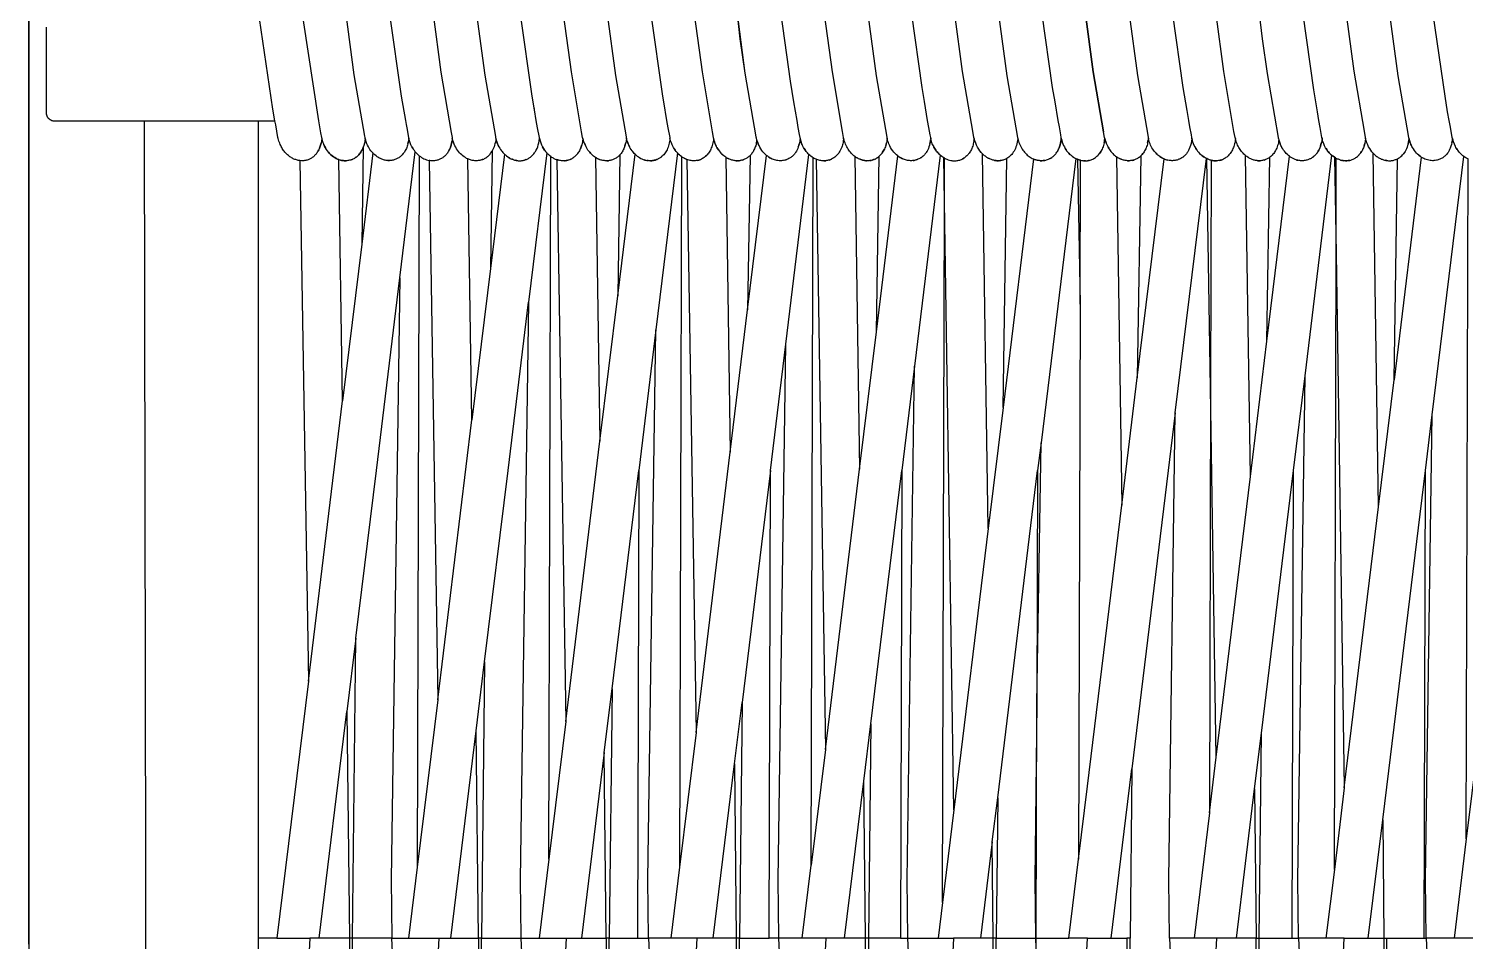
# Model space of a CAD drawing. Header units: millimetres. Extents: x 0 to 1881, y -1115 to 723.
# Drawn here: x 114.6 to 320.3, y 241.4 to 372 of the extents above; entities that cross this region are included whole.
import ezdxf

# ---------------------------------------------------------------- set-up
doc = ezdxf.new("R2010")
doc.units = ezdxf.units.MM
doc.layers.add('Blocks', color=7, linetype='Continuous')
doc.layers.add('Blocks$Inner', color=7, linetype='Continuous', lineweight=25, true_color=0x007f00)
doc.layers.add('Blocks$Outline', color=7, linetype='Continuous', lineweight=35, true_color=0xff3f3f)

# ---------------------------------------------------------------- blocks, each defined once
blk = doc.blocks.new('PK4 Lounge Chair Front')
at = {"layer": 'Blocks$Inner'}
for p, q in [((312.18, 356.05), (312.21, 356.33)), ((182.69, 354.11), (180.69, 337.72)), ((232.86, 353.77), (233.55, 309)), ((293.87, 355.31), (294, 355.06)), ((312.55, 355.34), (312.42, 355.65)), ((222.67, 353.18), (222.51, 353.16)), ((246.95, 353.14), (247.13, 353.14)), ((278.75, 317.07), (283.2, 353.47)), ((265.11, 332.62), (264.89, 253.15)), ((220.77, 308.8), (222.98, 326.9)), ((307.85, 303.6), (310.07, 321.76)), ((235.15, 272.52), (239.58, 308.8)), ((253.32, 261.95), (259.04, 308.8)), ((156.19, 241.83), (160.15, 274.27)), ((215.65, 266.81), (216.72, 275.57)), ((175.04, 241.83), (178.66, 271.52)), ((210.14, 271.3), (207.78, 251.99)), ((290.1, 263.24), (291.07, 271.19)), ((231.41, 241.83), (234.15, 264.32)), ((283.62, 259.78), (281.43, 241.83)), ((189.07, 253.15), (187.69, 241.83)), ((150.14, 241.83), (154.84, 241.83)), ((269.57, 241.83), (271.83, 241.83))]:
    blk.add_line(p, q, dxfattribs=at)
for points in [[(114.6, 426.79), (114.6, 11.11)], [(131.8, 10.51), (131.15, 358.86)], [(162.78, 356.33), (162.74, 356.48), (162.7, 356.67), (161.2, 365.44), (160.02, 374.14)], [(172.48, 374.14), (173.61, 365.82), (175.07, 357.2), (175.2, 356.48), (175.24, 356.33)], [(178.71, 374.14), (179.9, 365.41), (181.41, 356.63), (181.43, 356.48), (181.48, 356.33), (181.54, 356.07), (181.62, 355.83), (181.71, 355.59), (181.81, 355.37), (181.91, 355.16), (181.81, 355.37), (181.71, 355.59), (181.62, 355.83)], [(194.08, 355.86), (194, 356.09), (193.94, 356.33), (193.9, 356.48), (193.75, 357.28), (192.29, 365.87), (191.18, 374.14)], [(184.95, 374.14), (186.62, 362.4), (186.96, 360.45)], [(197.41, 374.14), (198.61, 365.35), (200.12, 356.55), (200.13, 356.48), (200.17, 356.33), (200.12, 355.95), (200.09, 355.77), (200.05, 355.6), (200.01, 355.43), (199.96, 355.27), (200.01, 355.43), (200.05, 355.6)], [(203.64, 374.14), (205.32, 362.4), (205.46, 361.58), (205.92, 358.91), (206.11, 357.87), (206.36, 356.48), (206.4, 356.33), (206.38, 356.1), (206.34, 355.88), (206.3, 355.66), (206.25, 355.46), (206.19, 355.26), (206.13, 355.08), (206.06, 354.9), (205.98, 354.73), (205.9, 354.57), (205.81, 354.42), (205.71, 354.27), (205.61, 354.14), (205.51, 354.01), (205.4, 353.89), (205.28, 353.79), (205.16, 353.69), (205.12, 353.65), (205.07, 353.62), (204.98, 353.56), (204.8, 353.46), (204.72, 353.42), (204.64, 353.38), (204.56, 353.34)], [(218.94, 355.85), (218.86, 356.14), (218.8, 356.31), (218.78, 356.39), (218.77, 356.44), (218.76, 356.48), (218.74, 356.55), (217.18, 365.69), (216, 374.58)], [(209.87, 374.14), (210.99, 365.87), (212.44, 357.29), (212.59, 356.48), (212.64, 356.33), (212.7, 356.1), (212.77, 355.87), (212.84, 355.66), (212.93, 355.45), (213.02, 355.25), (212.93, 355.45), (212.84, 355.66), (212.77, 355.87)], [(217.18, 365.69), (216.46, 370.61), (216, 374.58)], [(222.27, 374.14), (223.6, 364.55), (224.09, 361.57), (224.55, 358.91), (224.73, 357.89), (224.92, 356.88), (224.99, 356.48), (225.03, 356.33), (225.13, 355.97), (225.19, 355.8), (225.25, 355.63), (225.13, 355.97)], [(228.5, 374.14), (229.61, 365.89), (231.07, 357.31), (231.22, 356.48), (231.26, 356.33), (231.21, 355.94)], [(234.73, 374.14), (235.94, 365.32), (237.45, 356.51), (237.45, 356.48), (237.5, 356.33), (237.47, 356.11), (237.44, 355.9)], [(249.91, 355.94), (249.94, 356.13), (249.96, 356.33), (249.92, 356.48), (249.75, 357.39), (248.3, 365.94), (247.2, 374.14)], [(253.43, 374.14), (254.63, 365.31), (256.15, 356.48), (256.15, 356.47), (256.15, 356.47), (256.15, 356.47), (256.15, 356.47), (256.15, 356.46), (256.15, 356.46), (256.15, 356.46), (256.15, 356.46), (256.15, 356.45), (256.16, 356.43), (256.18, 356.38), (256.19, 356.33), (256.3, 355.94), (256.36, 355.75), (256.43, 355.57), (256.52, 355.37), (256.61, 355.18), (256.71, 354.99), (256.81, 354.82), (256.93, 354.66), (257.04, 354.5), (257.16, 354.35), (257.29, 354.21), (257.42, 354.08), (257.55, 353.96), (257.69, 353.84), (257.83, 353.74), (257.98, 353.64), (258.12, 353.55), (258.27, 353.47), (258.43, 353.4), (258.61, 353.33)], [(265.89, 374.14), (267.01, 365.88), (268.46, 357.3), (267.01, 365.88), (265.89, 374.14)], [(259.66, 374.14), (261.14, 363.63), (261.48, 361.58), (261.94, 358.91), (262.1, 358), (262.31, 356.84), (262.38, 356.48), (262.42, 356.33), (262.49, 356.07), (262.57, 355.82), (262.66, 355.58), (262.76, 355.35), (262.87, 355.13), (262.99, 354.92), (263.11, 354.73), (263.24, 354.54), (263.38, 354.37), (263.52, 354.21), (263.67, 354.05), (263.83, 353.92), (263.99, 353.79), (264.15, 353.67), (264.32, 353.56), (264.49, 353.47), (259.52, 312.76)], [(272.12, 374.14), (273.33, 365.33), (274.84, 356.52), (274.84, 356.48), (274.89, 356.33), (274.86, 356.12), (274.83, 355.91), (274.79, 355.72), (274.75, 355.53), (274.7, 355.35), (274.64, 355.17), (274.58, 355.01), (274.51, 354.85), (274.44, 354.7), (274.36, 354.55), (274.28, 354.41), (274.19, 354.28)], [(278.36, 374.14), (279.83, 363.63), (280.39, 360.34), (280.64, 358.91), (280.8, 358), (281.01, 356.84), (281.08, 356.48), (281.12, 356.33), (281.07, 355.96), (281, 355.61)], [(287.35, 356.33), (287.31, 356.48), (287.15, 357.34), (285.7, 365.91), (284.59, 374.14)], [(290.72, 374.58), (291.17, 370.59), (291.9, 365.65), (293.47, 356.49), (293.47, 356.49), (293.47, 356.49), (293.47, 356.49), (293.47, 356.48)], [(303.22, 374.14), (304.32, 365.95), (305.77, 357.4), (305.94, 356.48), (305.98, 356.33)], [(312.18, 356.45), (312.17, 356.46), (312.17, 356.48), (310.65, 365.3), (309.45, 374.14)], [(319.02, 354.91), (318.93, 355.06), (318.86, 355.21), (318.78, 355.36), (318.71, 355.53), (318.58, 355.87), (318.51, 356.09), (318.44, 356.33), (318.4, 356.48), (318.13, 357.94), (317.96, 358.91), (317.74, 360.17), (317.37, 362.37), (315.68, 374.14)], [(153.43, 353.17), (153.31, 353.18), (153.18, 353.2), (153.06, 353.23), (152.94, 353.26), (152.82, 353.3), (152.7, 353.34), (152.57, 353.39), (152.46, 353.44), (152.34, 353.5), (152.22, 353.57), (152.11, 353.64), (151.99, 353.71), (151.88, 353.79), (151.77, 353.88), (151.66, 353.97), (151.56, 354.07), (151.45, 354.17), (151.35, 354.28), (151.26, 354.39), (151.16, 354.51), (151.07, 354.63), (150.98, 354.76), (150.9, 354.89), (150.82, 355.03), (150.74, 355.18), (150.67, 355.32), (150.6, 355.48), (150.53, 355.64), (150.42, 355.97), (150.32, 356.33), (150.27, 356.48), (149.95, 358.27), (149.84, 358.86), (149.55, 360.54), (147.62, 373.5)], [(117.08, 372.29), (117.08, 360.06), (117.08, 360), (117.09, 359.94), (117.1, 359.88), (117.11, 359.82), (117.12, 359.76), (117.14, 359.71), (117.15, 359.65), (117.18, 359.6), (117.2, 359.54), (117.23, 359.49), (117.25, 359.44), (117.29, 359.39), (117.32, 359.34), (117.35, 359.3), (117.39, 359.25), (117.43, 359.21), (117.47, 359.17), (117.52, 359.13), (117.56, 359.1), (117.61, 359.06), (117.65, 359.03), (117.7, 359), (117.76, 358.98), (117.81, 358.95), (117.86, 358.93), (117.92, 358.91), (117.97, 358.89), (118.03, 358.88), (118.09, 358.87), (118.15, 358.86), (118.21, 358.86), (118.27, 358.86), (133.03, 358.86), (149.84, 358.86)], [(153.79, 374.14), (153.85, 373.5), (156.07, 358.86), (156.38, 357.16), (156.5, 356.48), (156.55, 356.33), (156.51, 355.99), (156.45, 355.67), (156.37, 355.37), (156.32, 355.22), (156.28, 355.09), (156.22, 354.95), (156.28, 355.09), (156.32, 355.22), (156.37, 355.37), (156.45, 355.67)], [(166.25, 374.14), (167.93, 362.4), (168.53, 358.91), (168.63, 358.32), (168.72, 357.85), (168.97, 356.48), (169.01, 356.33), (168.99, 356.13), (168.96, 355.93), (168.92, 355.74), (168.88, 355.56), (168.92, 355.74), (168.96, 355.93)], [(240.97, 374.14), (242.44, 363.63), (242.78, 361.61), (243.24, 358.91), (243.42, 357.91), (243.62, 356.84), (243.68, 356.48), (243.73, 356.33)], [(296.99, 374.14), (298.52, 363.29), (299.05, 360.13), (299.26, 358.91), (299.44, 357.91), (299.7, 356.48), (299.75, 356.33)], [(291.17, 370.59), (291.9, 365.65), (293.47, 356.49)], [(254.63, 365.31), (256.15, 356.48), (256.15, 356.48), (256.15, 356.48), (256.15, 356.47), (256.15, 356.47), (256.15, 356.47), (256.15, 356.47), (256.15, 356.47), (256.15, 356.47), (256.15, 356.46), (256.15, 356.46), (256.15, 356.46), (256.15, 356.46), (256.15, 356.46), (256.16, 356.45)], [(186.95, 360.62), (186.96, 360.45), (187.22, 358.91), (187.41, 357.86), (187.66, 356.48), (187.71, 356.33), (187.8, 356.01), (187.9, 355.7), (188.02, 355.42), (188.15, 355.15)], [(147.46, 358.91), (147.46, 10.72)], [(156.55, 356.33), (156.63, 356.03), (156.72, 355.75), (156.83, 355.48), (156.94, 355.23), (157.07, 354.99)], [(164.17, 353.97), (164.01, 354.11), (163.86, 354.27), (163.72, 354.42), (163.65, 354.49), (163.61, 354.53), (163.58, 354.58), (163.45, 354.76), (163.33, 354.95), (163.22, 355.16), (163.11, 355.37), (163.01, 355.59), (162.93, 355.83), (162.85, 356.07), (162.78, 356.33), (162.73, 355.98), (162.7, 355.82), (162.67, 355.66), (162.59, 355.35), (162.49, 355.07), (162.27, 341.19), (159.53, 318.76), (158.99, 353.31), (158.79, 353.39), (158.6, 353.49), (158.4, 353.59), (158.21, 353.72), (158.03, 353.86), (157.85, 354.01), (157.68, 354.18), (157.52, 354.36), (157.36, 354.55), (157.21, 354.77), (157.07, 354.99), (156.94, 355.23), (156.83, 355.48)], [(161.44, 284.78), (164.37, 308.8), (167.74, 336.4), (169.94, 354.42), (169.81, 354.59), (169.68, 354.77), (169.57, 354.95), (169.45, 355.15), (169.32, 355.42), (169.2, 355.7), (169.1, 356.01), (169.01, 356.33)], [(163.22, 355.16), (163.11, 355.37), (163.01, 355.59), (162.93, 355.83)], [(179.4, 353.26), (179.52, 353.3), (179.63, 353.34), (179.52, 353.3), (179.4, 353.26), (179.29, 353.22), (179.17, 353.2), (179.05, 353.17), (178.93, 353.16), (178.81, 353.15), (178.69, 353.14), (178.57, 353.14), (178.44, 353.15), (178.32, 353.16), (178.2, 353.18), (178.08, 353.2), (177.95, 353.23), (177.83, 353.26), (177.71, 353.3), (177.59, 353.35), (177.47, 353.4), (177.29, 353.49), (177.11, 353.59), (176.93, 353.7), (176.76, 353.83), (176.59, 353.97), (176.43, 354.12), (176.27, 354.29), (176.12, 354.46), (175.98, 354.65), (175.85, 354.86), (175.72, 355.07), (175.61, 355.3), (175.5, 355.54), (175.4, 355.79), (175.32, 356.05), (175.24, 356.33), (175.2, 355.99), (175.14, 355.67), (175.06, 355.36), (175.02, 355.22), (174.97, 355.08), (174.92, 354.95), (174.86, 354.82)], [(174.97, 355.08), (175.02, 355.22), (175.06, 355.36), (175.14, 355.67), (175.2, 355.99)], [(181.48, 356.33), (181.45, 356.07), (181.4, 355.82), (181.35, 355.59), (181.29, 355.37), (181.22, 355.15), (181.14, 354.95), (181.05, 354.76), (180.96, 354.58), (180.69, 337.72), (178.05, 316.06)], [(187.26, 354.68), (187.37, 354.91), (187.46, 355.16), (187.55, 355.43), (187.61, 355.71), (187.67, 356.01), (187.71, 356.33)], [(194.15, 355.64), (194.08, 355.86), (194, 356.09), (193.94, 356.33), (193.89, 355.95), (193.86, 355.77), (193.82, 355.6), (193.78, 355.44), (193.73, 355.27), (193.68, 355.12), (193.62, 354.97), (193.56, 354.83), (193.5, 354.69), (193.43, 354.56), (193.35, 354.43), (193.28, 354.32), (193.2, 354.2), (193.11, 354.09), (193.02, 353.99), (192.93, 353.9), (192.84, 353.81), (192.74, 353.72), (192.64, 353.64), (192.54, 353.57)], [(200.32, 355.83), (200.41, 355.59), (200.5, 355.37), (200.61, 355.16), (200.5, 355.37), (200.41, 355.59), (200.32, 355.83), (200.24, 356.07), (200.17, 356.33)], [(207.48, 354.26), (207.3, 354.46), (207.14, 354.67), (206.99, 354.9), (206.92, 355.02), (206.85, 355.15), (206.71, 355.42), (206.6, 355.7), (206.49, 356.01), (206.4, 356.33)], [(212.64, 356.33), (212.61, 356.11), (212.58, 355.9), (212.54, 355.7), (212.49, 355.51), (212.44, 355.32), (212.38, 355.15), (212.32, 354.98), (212.25, 354.81), (212.18, 354.66), (212.1, 354.51), (212.01, 354.37), (211.92, 354.24), (211.82, 354.12), (211.73, 354), (211.62, 353.89), (211.51, 353.79), (211.4, 353.69), (211.29, 353.61), (211.17, 353.53), (211.05, 353.45), (210.93, 353.39), (210.8, 353.33), (210.67, 353.28), (210.54, 353.24), (210.41, 353.2), (210.28, 353.18), (210.14, 353.16), (210, 353.14), (209.87, 353.13), (209.73, 353.14), (209.59, 353.14), (209.45, 353.16)], [(218.8, 355.78), (218.83, 355.96), (218.86, 356.14), (218.8, 355.78), (218.76, 355.61), (218.72, 355.44), (218.67, 355.28), (218.62, 355.13), (218.56, 354.98), (218.5, 354.84), (218.43, 354.7), (218.36, 354.57), (218.29, 354.44), (218.21, 354.33), (218.13, 354.21), (218.05, 354.1), (217.96, 354), (217.87, 353.91), (217.52, 331.79), (220.22, 353.91), (220.05, 354.07), (219.88, 354.24), (219.71, 354.43), (219.56, 354.63), (219.41, 354.84), (219.27, 355.07), (219.15, 355.32), (219.03, 355.58), (218.98, 355.71), (218.94, 355.85), (218.98, 355.71), (219.03, 355.58)], [(225.03, 356.33), (225.01, 356.13), (224.98, 355.94), (224.95, 355.76), (224.91, 355.58), (224.84, 355.34), (224.77, 355.12), (224.84, 355.34), (224.91, 355.58)], [(234.31, 353.17), (234.43, 353.15), (234.54, 353.15), (234.43, 353.15), (234.31, 353.17), (234.2, 353.18), (234.08, 353.21), (233.97, 353.23), (233.85, 353.27), (233.74, 353.3), (233.63, 353.35), (233.52, 353.39), (233.4, 353.44), (233.29, 353.5), (233.18, 353.56), (233.08, 353.63), (232.97, 353.7), (232.86, 353.77), (232.73, 353.87), (232.6, 353.98), (232.48, 354.1), (232.35, 354.23), (232.23, 354.36), (232.12, 354.5), (232.01, 354.65), (231.9, 354.81), (231.8, 354.97), (231.71, 355.14), (231.62, 355.32), (231.53, 355.51), (231.46, 355.7), (231.39, 355.9), (231.32, 356.11), (231.26, 356.33), (231.24, 356.13), (231.21, 355.94), (231.18, 355.75), (231.14, 355.57), (231.09, 355.4), (231.04, 355.23), (230.99, 355.07), (230.93, 354.92), (230.86, 354.78), (230.79, 354.63), (230.72, 354.5), (230.64, 354.37), (230.56, 354.25), (230.47, 354.14), (230.38, 354.03), (230.29, 353.93), (230.19, 353.83), (230.09, 353.74), (229.99, 353.66), (229.88, 353.58), (229.77, 353.51), (229.66, 353.45), (229.55, 353.39), (229.43, 353.34), (229.31, 353.29), (229.19, 353.25), (229.07, 353.22), (228.95, 353.19), (228.83, 353.17), (228.7, 353.15), (228.58, 353.14), (228.45, 353.14), (228.31, 353.14), (228.16, 353.15), (228.02, 353.17), (227.87, 353.2), (227.73, 353.23), (227.59, 353.27), (227.45, 353.32), (227.31, 353.38), (228.65, 268.84), (226.63, 252.29)], [(235.95, 328.66), (239.03, 353.83), (238.83, 353.99), (238.65, 354.17), (238.47, 354.36), (238.3, 354.57), (238.14, 354.79), (237.99, 355.03), (237.86, 355.29), (237.73, 355.57), (237.67, 355.75), (237.6, 355.94), (237.5, 356.33), (237.47, 356.11), (237.44, 355.9), (237.4, 355.7), (237.35, 355.5), (237.3, 355.32), (237.24, 355.14), (237.17, 354.97), (237.1, 354.8)], [(245.43, 246.93), (245.7, 347.26), (245.72, 353.52), (245.69, 353.54), (245.66, 353.55), (245.62, 353.57), (245.61, 353.57), (245.59, 353.58), (245.47, 353.66), (245.34, 353.75), (245.22, 353.84), (245.1, 353.94), (244.98, 354.05), (244.87, 354.16), (244.76, 354.27), (244.66, 354.4), (244.56, 354.52), (244.46, 354.66), (244.37, 354.8), (244.28, 354.94), (244.19, 355.1), (244.11, 355.26), (244.03, 355.42), (243.96, 355.59), (243.9, 355.77), (243.84, 355.95), (243.78, 356.14), (243.73, 356.33), (243.71, 356.14), (243.68, 355.96), (243.61, 355.61), (243.54, 355.36), (243.47, 355.13), (243.39, 354.91), (243.3, 354.7), (243.2, 354.51), (243.14, 354.41), (243.09, 354.33), (243.03, 354.24)], [(243.61, 355.61), (243.68, 355.96), (243.71, 356.14)], [(251.97, 300.5), (251.15, 354.13), (251.05, 354.23), (250.96, 354.33), (250.77, 354.56), (250.6, 354.81), (250.52, 354.94), (250.44, 355.07), (250.3, 355.36), (250.17, 355.66), (250.06, 355.99), (249.96, 356.33), (249.91, 355.94), (249.87, 355.75), (249.83, 355.57), (249.79, 355.4), (249.74, 355.23), (249.68, 355.07), (249.62, 354.92)], [(256.16, 356.43), (256.19, 356.33), (256.16, 356.06), (256.12, 355.81), (256.06, 355.57), (256, 355.34), (255.93, 355.12), (255.85, 354.91), (255.76, 354.72), (255.66, 354.54), (255.55, 354.36), (255.44, 354.2), (255.32, 354.06), (255.19, 353.92), (255.26, 353.99), (255.32, 354.06)], [(260.07, 353.2), (260.19, 353.22), (260.32, 353.26), (260.45, 353.3), (260.58, 353.35), (260.71, 353.4), (260.83, 353.46), (260.95, 353.53), (261.07, 353.6), (261.18, 353.69), (261.28, 353.76), (261.37, 353.85), (261.46, 353.94), (261.55, 354.03), (261.63, 354.14), (261.71, 354.24), (261.79, 354.35), (261.86, 354.47), (261.93, 354.59), (261.99, 354.72), (262.06, 354.86), (262.11, 355), (262.17, 355.14), (262.22, 355.29), (262.26, 355.45), (262.3, 355.61), (262.38, 355.96), (262.4, 356.14), (262.42, 356.33)], [(262.4, 356.14), (262.38, 355.96), (262.3, 355.61), (262.22, 355.29), (262.17, 355.14), (262.11, 355)], [(268.63, 356.11), (268.6, 355.9), (268.56, 355.7), (268.6, 355.9), (268.63, 356.11), (268.66, 356.33), (268.61, 356.48), (268.46, 357.3)], [(268.66, 356.33), (268.72, 356.11), (268.78, 355.89), (268.86, 355.68), (268.94, 355.48), (269.02, 355.29), (269.12, 355.11)], [(268.86, 355.68), (268.78, 355.89), (268.72, 356.11)], [(274.79, 355.72), (274.83, 355.91), (274.86, 356.12)], [(276.54, 353.74), (276.68, 353.64), (276.83, 353.55), (276.68, 353.64), (276.54, 353.74), (276.4, 353.84), (276.26, 353.96), (276.12, 354.08), (275.99, 354.21), (275.86, 354.35), (275.74, 354.5), (275.62, 354.65), (275.51, 354.82), (275.41, 354.99), (275.31, 355.18), (275.21, 355.37), (275.13, 355.57), (275.06, 355.75), (275, 355.94), (274.89, 356.33)], [(281.57, 355.13), (281.46, 355.34), (281.36, 355.57), (281.27, 355.81), (281.19, 356.07), (281.12, 356.33), (281.1, 356.14), (281.07, 355.96), (281, 355.61), (280.93, 355.34), (280.84, 355.09), (280.75, 354.85), (280.7, 354.74), (280.64, 354.63), (280.58, 354.52), (280.52, 354.42), (280.46, 354.32), (280.4, 354.23), (280.33, 354.14), (280.26, 354.05), (280.19, 353.97), (280.11, 353.89), (280.03, 353.81), (279.94, 353.74), (279.85, 353.67)], [(289.5, 307.94), (288.8, 353.89), (288.68, 353.99), (288.56, 354.1), (288.45, 354.22), (288.34, 354.35), (288.23, 354.48), (288.12, 354.61), (288.03, 354.75), (287.93, 354.9), (287.84, 355.06), (287.75, 355.22), (287.67, 355.39), (287.6, 355.56), (287.53, 355.75), (287.46, 355.93), (287.4, 356.13), (287.35, 356.33), (287.33, 356.12), (287.3, 355.92), (287.26, 355.73), (287.22, 355.55), (287.17, 355.37), (287.12, 355.2), (287.06, 355.03), (287, 354.88), (286.93, 354.73), (286.85, 354.58), (286.77, 354.45), (286.69, 354.32), (286.6, 354.19), (286.51, 354.08), (286.42, 353.97), (286.32, 353.87), (286.22, 353.77), (286.11, 353.68), (286, 353.6), (285.89, 353.52), (285.78, 353.46), (285.66, 353.39), (285.54, 353.34)], [(291.87, 327.3), (295.1, 353.78), (294.94, 353.9), (294.79, 354.04), (294.64, 354.18), (294.5, 354.34), (294.37, 354.5), (294.24, 354.68), (294.12, 354.86), (294, 355.06), (293.94, 355.18), (293.87, 355.31), (293.76, 355.57), (293.66, 355.85), (293.57, 356.14), (293.54, 355.92), (293.5, 355.71), (293.45, 355.51), (293.4, 355.31), (293.33, 355.13), (293.27, 354.95), (293.19, 354.78), (293.11, 354.62), (293.02, 354.47), (292.93, 354.33), (292.83, 354.19), (292.73, 354.07), (292.62, 353.95), (292.51, 353.84), (292.4, 353.74), (292.28, 353.64)], [(293.47, 356.49), (293.47, 356.49), (293.47, 356.48), (293.47, 356.48), (293.48, 356.44), (293.49, 356.39), (293.52, 356.31), (293.57, 356.14), (293.66, 355.85), (293.76, 355.57)], [(300.27, 355.01), (300.35, 354.88), (300.43, 354.75), (300.51, 354.63), (300.6, 354.52), (300.69, 354.4), (300.78, 354.3), (300.6, 354.52), (300.43, 354.75), (300.27, 355.01), (300.12, 355.28), (299.99, 355.58), (299.88, 355.89), (299.81, 356.11), (299.75, 356.33), (299.71, 356.03), (299.66, 355.74), (299.6, 355.47), (299.52, 355.21), (299.43, 354.97), (299.33, 354.75), (299.22, 354.54), (299.16, 354.44), (299.1, 354.34), (299.04, 354.25), (298.97, 354.16), (298.9, 354.08), (298.83, 354), (298.75, 353.92), (298.68, 353.85), (298.6, 353.78)], [(301.52, 251.69), (301.76, 339.87), (302.94, 263.38), (307.85, 303.6), (307.08, 354.22), (306.9, 354.42), (306.73, 354.65), (306.58, 354.88), (306.43, 355.14), (306.3, 355.41), (306.17, 355.7), (306.07, 356.01), (305.98, 356.33), (305.93, 355.96), (305.86, 355.61), (305.78, 355.29), (305.73, 355.14), (305.67, 354.99), (305.61, 354.85), (305.55, 354.71), (305.48, 354.58), (305.41, 354.46), (305.33, 354.34), (305.25, 354.23), (305.17, 354.12), (305.09, 354.02), (305, 353.92)], [(312.08, 355.54), (312.13, 355.79), (312.18, 356.05), (312.13, 355.79), (312.08, 355.54), (312.01, 355.31), (311.94, 355.08), (311.85, 354.87), (311.75, 354.67), (311.65, 354.49), (311.54, 354.31)], [(313.61, 353.93), (313.44, 354.08), (313.28, 354.25), (313.12, 354.43), (312.97, 354.62), (312.83, 354.83), (312.7, 355.05), (312.63, 355.19), (312.55, 355.34), (312.49, 355.49), (312.42, 355.65), (312.31, 355.98), (312.21, 356.33), (312.2, 356.37), (312.19, 356.41), (312.18, 356.45), (312.17, 356.46), (312.17, 356.46), (312.17, 356.46), (312.17, 356.46), (312.17, 356.46), (312.17, 356.47), (312.17, 356.48)], [(318.36, 355.74), (318.41, 356.02), (318.44, 356.33), (318.41, 356.02), (318.36, 355.74), (318.29, 355.46), (318.21, 355.21), (318.12, 354.96), (318.02, 354.74), (317.97, 354.63), (317.91, 354.53), (317.85, 354.43), (317.79, 354.33), (317.71, 354.21), (317.62, 354.11), (317.53, 354), (317.44, 353.91), (317.34, 353.81), (317.24, 353.73), (317.14, 353.65), (317.04, 353.58)], [(155.98, 354.47), (155.91, 354.36), (155.84, 354.25), (155.77, 354.15), (155.69, 354.06), (155.61, 353.97), (155.53, 353.88), (155.44, 353.8), (155.35, 353.72), (155.26, 353.65), (155.17, 353.59), (155.08, 353.52), (154.98, 353.47), (154.89, 353.41), (154.79, 353.37), (154.69, 353.32), (154.58, 353.28), (154.48, 353.25), (154.37, 353.22), (154.27, 353.19), (154.17, 353.17), (154.06, 353.16), (153.96, 353.15), (153.85, 353.15), (153.75, 353.15), (153.64, 353.15), (153.43, 353.17), (154.63, 278.65), (159.53, 318.76)], [(156.22, 354.95), (156.17, 354.82), (156.11, 354.7), (156.05, 354.58), (155.98, 354.47), (156.05, 354.58), (156.11, 354.7)], [(157.52, 354.36), (157.68, 354.18), (157.85, 354.01), (158.03, 353.86), (158.21, 353.72), (158.4, 353.59), (158.6, 353.49), (158.79, 353.39), (158.99, 353.31), (159.12, 353.27), (159.25, 353.23), (159.38, 353.2), (159.51, 353.18), (159.64, 353.16), (159.51, 353.18), (159.38, 353.2), (159.25, 353.23)], [(161.96, 354.12), (161.86, 354.01), (161.77, 353.91), (161.67, 353.81), (161.56, 353.72), (161.46, 353.64), (161.35, 353.56), (161.24, 353.49), (161.13, 353.43), (161.01, 353.37)], [(161.46, 353.64), (161.56, 353.72), (161.67, 353.81), (161.77, 353.91), (161.86, 354.01), (161.96, 354.12), (162.04, 354.24), (162.13, 354.36), (162.21, 354.49), (162.13, 354.36), (162.04, 354.24)], [(162.21, 354.49), (162.29, 354.62), (162.36, 354.76), (162.43, 354.91), (162.49, 355.07)], [(165.99, 353.17), (165.88, 353.18), (165.76, 353.2), (165.64, 353.22), (165.52, 353.24), (165.4, 353.27), (165.29, 353.31), (165.17, 353.35), (165.05, 353.4), (164.94, 353.45), (164.83, 353.51), (164.71, 353.57), (164.6, 353.64), (164.49, 353.71), (164.33, 353.83), (164.17, 353.97), (164.01, 354.11), (163.86, 354.27), (162.27, 341.19)], [(168.46, 354.51), (168.38, 354.39), (168.3, 354.28), (168.21, 354.17), (168.04, 353.97), (167.95, 353.88), (167.85, 353.79), (167.76, 353.71), (167.66, 353.64), (167.56, 353.57), (167.46, 353.51), (167.35, 353.45), (167.25, 353.4), (167.14, 353.35), (167.03, 353.31), (166.92, 353.27), (166.81, 353.24), (166.69, 353.21), (166.58, 353.19), (166.46, 353.18), (166.35, 353.17), (166.23, 353.16), (166.11, 353.16), (165.99, 353.17), (166.11, 353.16), (166.23, 353.16)], [(168.3, 354.28), (168.21, 354.17), (168.13, 354.07), (168.04, 353.97)], [(168.88, 355.56), (168.84, 355.38), (168.78, 355.22), (168.73, 355.05), (168.66, 354.9), (168.6, 354.76), (168.53, 354.63), (168.46, 354.51), (168.53, 354.63), (168.6, 354.76)], [(169.45, 355.15), (169.57, 354.95), (169.68, 354.77)], [(169.94, 354.42), (170.07, 354.27), (170.21, 354.12), (170.36, 353.98), (170.5, 353.85), (170.22, 251.99)], [(170.5, 353.85), (170.67, 353.73), (170.84, 353.61), (171.01, 353.51), (171.18, 353.42), (171.36, 353.35), (171.54, 353.28), (171.72, 353.23), (171.91, 353.19)], [(174.74, 354.57), (174.8, 354.69), (174.86, 354.82), (174.8, 354.69), (174.74, 354.57), (174.67, 354.46), (174.6, 354.35), (174.53, 354.25), (174.46, 354.15), (174.38, 354.05), (174.3, 353.96), (174.22, 353.87), (174.13, 353.79), (174.04, 353.72), (173.95, 353.65), (173.86, 353.58), (173.76, 353.52), (173.67, 353.46), (173.57, 353.41), (173.47, 353.36), (173.37, 353.32), (173.27, 353.28), (173.16, 353.24), (173.06, 353.21), (172.95, 353.19), (172.82, 353.17), (172.69, 353.15), (172.56, 353.14), (172.43, 353.14), (172.3, 353.14), (172.17, 353.15), (172.04, 353.17), (171.91, 353.19), (173.15, 275.94), (178.05, 316.06), (177.47, 353.4), (177.29, 353.49), (177.11, 353.59), (176.93, 353.7), (176.76, 353.83)], [(179.63, 353.34), (179.74, 353.39), (179.85, 353.45), (179.96, 353.51), (180.06, 353.58), (180.17, 353.65), (180.27, 353.73), (180.36, 353.82), (180.46, 353.91), (180.55, 354.01), (180.64, 354.11), (180.55, 354.01), (180.46, 353.91)], [(180.64, 354.11), (180.72, 354.22), (180.81, 354.33), (180.88, 354.46), (180.96, 354.58)], [(181.91, 355.16), (182.02, 354.95), (182.15, 354.76), (182.27, 354.58), (182.37, 354.45), (182.48, 354.33), (182.69, 354.11), (182.85, 353.97), (183.01, 353.83), (183.17, 353.71), (183.25, 353.65), (183.34, 353.6), (183.54, 353.48), (183.64, 353.43), (183.74, 353.39), (183.84, 353.35), (183.94, 353.31), (184.04, 353.27), (184.15, 353.24), (184.25, 353.22), (184.36, 353.19), (184.46, 353.18), (184.56, 353.16), (184.67, 353.15), (184.77, 353.14), (184.88, 353.14), (184.98, 353.14), (185.08, 353.15), (185.18, 353.16), (185.29, 353.17), (185.39, 353.19), (185.49, 353.21), (185.59, 353.24), (185.69, 353.27), (185.78, 353.3), (185.88, 353.34), (185.97, 353.39), (186.07, 353.43), (186.16, 353.48), (186.25, 353.54), (186.34, 353.6), (186.42, 353.66), (186.51, 353.73), (186.64, 353.85), (186.77, 353.98), (186.89, 354.12), (187.01, 354.27), (187.07, 354.36), (187.14, 354.47), (187.2, 354.57), (187.26, 354.68), (187.31, 354.8), (187.37, 354.91)], [(191.48, 272.87), (189.07, 253.15), (189.35, 353.74), (189.2, 353.86), (189.05, 353.98), (188.91, 354.11), (188.77, 354.26), (186.16, 332.89), (184.95, 250.26), (185.05, 241.83), (187.69, 241.83), (189.04, 241.83), (191.61, 241.83)], [(188.44, 354.67), (188.29, 354.9), (188.15, 355.15), (188.29, 354.9), (188.44, 354.67), (188.6, 354.46), (188.77, 354.26)], [(193.2, 354.2), (193.28, 354.32), (193.35, 354.43)], [(193.62, 354.97), (193.68, 355.12), (193.73, 355.27), (193.78, 355.44)], [(194.91, 354.35), (194.78, 354.51), (194.66, 354.68), (194.55, 354.85), (194.44, 355.03), (194.34, 355.23), (194.24, 355.43), (194.15, 355.64), (194.24, 355.43), (194.34, 355.23)], [(195.76, 353.61), (195.61, 353.71), (195.46, 353.82), (195.31, 353.94), (195.17, 354.07), (195.04, 354.21), (194.91, 354.35), (195.04, 354.21), (195.17, 354.07)], [(199.24, 353.99), (199.15, 353.9), (199.06, 353.81), (198.97, 353.73), (198.87, 353.66), (198.78, 353.59), (198.68, 353.52), (198.57, 353.46), (198.47, 353.4), (198.37, 353.36), (198.26, 353.31), (198.15, 353.27), (198.04, 353.24), (197.93, 353.21), (197.82, 353.18), (197.7, 353.16), (197.59, 353.15), (197.47, 353.14), (197.36, 353.14), (197.47, 353.14), (197.59, 353.15)], [(199.96, 355.27), (199.91, 355.12), (199.85, 354.97), (199.79, 354.83), (199.72, 354.69), (199.65, 354.56), (199.57, 354.43), (199.5, 354.31), (199.41, 354.2), (199.33, 354.09), (199.24, 353.99), (198.92, 333.79), (201.4, 354.09), (201.55, 353.94), (201.48, 354.01), (201.4, 354.09), (201.29, 354.2), (201.18, 354.32), (201.07, 354.45), (200.97, 354.58), (200.84, 354.76), (200.72, 354.95), (200.61, 355.16)], [(201.55, 353.94), (201.71, 353.81), (201.88, 353.7), (202.05, 353.59), (202.22, 353.49), (202.39, 353.41), (202.56, 353.34), (202.73, 353.28), (202.82, 353.25), (202.91, 353.23), (202.73, 353.28)], [(209.87, 353.13), (209.73, 353.14), (209.59, 353.14), (209.45, 353.16), (209.37, 353.17), (209.29, 353.18), (209.14, 353.22), (208.98, 353.27), (208.83, 353.33), (208.63, 353.4), (208.53, 353.45), (208.44, 353.5), (208.34, 353.55), (208.25, 353.6), (208.15, 353.66), (208.06, 353.73), (207.91, 353.84), (207.76, 353.97), (207.62, 354.11), (207.48, 354.26), (204.38, 328.92)], [(207.62, 354.11), (207.76, 353.97), (207.91, 353.84), (207.98, 353.78), (208.06, 353.73), (207.78, 251.99), (206.54, 241.83)], [(206.99, 354.9), (207.06, 354.78), (207.14, 354.67)], [(211.51, 353.79), (211.62, 353.89), (211.73, 354)], [(213.12, 355.06), (213.22, 354.88), (213.33, 354.71), (213.22, 354.88), (213.12, 355.06), (213.02, 355.25)], [(213.33, 354.71), (213.45, 354.55), (213.57, 354.39), (213.7, 354.25), (213.83, 354.11), (213.96, 353.98)], [(214.39, 353.65), (214.24, 353.75), (214.1, 353.86), (213.96, 353.98), (213.83, 354.11), (213.7, 354.25)], [(217.87, 353.91), (217.78, 353.82), (217.69, 353.74), (217.6, 353.66), (217.5, 353.59), (217.4, 353.53), (217.3, 353.47), (217.2, 353.41), (217.09, 353.36), (216.99, 353.31), (216.88, 353.27), (216.77, 353.24), (216.66, 353.21), (216.55, 353.18), (216.44, 353.16), (216.32, 353.15), (216.21, 353.14), (216.09, 353.13), (215.98, 353.13), (215.86, 353.14), (215.75, 353.15), (215.63, 353.16), (215.52, 353.18), (215.4, 353.21), (215.28, 353.24), (215.17, 353.27), (215.06, 353.31), (214.94, 353.36), (214.83, 353.4), (214.72, 353.46), (214.61, 353.52), (214.5, 353.58), (214.39, 353.65), (215.04, 311.44), (217.52, 331.79)], [(220.55, 353.66), (220.39, 353.78), (220.22, 353.91), (220.05, 354.07), (219.88, 354.24), (219.71, 354.43), (219.56, 354.63)], [(225.35, 241.83), (221.98, 241.83), (221.88, 250.26), (222.98, 326.9), (226.3, 354.05), (226.19, 354.15), (226.09, 354.26), (225.99, 354.37), (225.9, 354.49), (225.8, 354.62), (225.71, 354.75), (225.63, 354.88), (225.54, 355.02), (225.46, 355.16), (225.39, 355.32), (225.32, 355.47), (225.25, 355.63)], [(224.69, 354.9), (224.6, 354.7), (224.5, 354.51), (224.39, 354.33), (224.33, 354.25), (224.27, 354.16), (224.21, 354.09), (224.15, 354.01), (224.07, 353.92), (223.98, 353.84), (223.9, 353.77), (223.81, 353.69), (223.72, 353.63), (223.62, 353.56), (223.43, 353.45), (223.28, 353.38), (223.13, 353.31), (222.98, 353.26), (222.83, 353.22), (222.98, 353.26), (223.13, 353.31)], [(224.27, 354.16), (224.21, 354.09), (224.15, 354.01)], [(224.77, 355.12), (224.69, 354.9), (224.6, 354.7), (224.5, 354.51), (224.39, 354.33), (224.33, 354.25)], [(234.37, 228.54), (234.38, 241.83), (231.41, 241.83), (228.72, 241.83), (226.6, 241.83), (225.35, 241.83), (226.63, 252.29), (226.91, 353.58), (226.83, 353.63), (226.75, 353.68), (226.59, 353.79), (226.44, 353.92), (226.3, 354.05), (226.19, 354.15), (226.09, 354.26)], [(225.63, 354.88), (225.71, 354.75), (225.8, 354.62)], [(228.65, 268.84), (233.55, 309), (235.95, 328.66), (236.35, 353.78), (236.25, 353.7), (236.16, 353.63), (236.06, 353.56), (235.96, 353.5), (235.86, 353.44), (235.76, 353.39), (235.65, 353.34)], [(236.76, 354.23), (236.85, 354.36), (236.94, 354.5), (237.02, 354.65), (237.1, 354.8), (237.02, 354.65), (236.94, 354.5), (236.85, 354.36), (236.76, 354.23), (236.66, 354.11), (236.56, 353.99), (236.46, 353.88), (236.35, 353.78)], [(237.3, 355.32), (237.35, 355.5), (237.4, 355.7)], [(239.03, 353.83), (239.19, 353.71), (239.36, 353.6), (239.53, 353.5), (239.71, 353.42)], [(245.34, 353.75), (245.22, 353.84), (245.1, 353.94), (241.41, 323.74)], [(243.2, 354.51), (243.09, 354.33), (243.03, 354.24), (242.97, 354.16), (242.9, 354.08), (242.84, 354), (242.74, 353.89), (242.63, 353.79), (242.51, 353.7), (242.4, 353.62), (242.28, 353.54), (242.16, 353.47), (242.03, 353.41), (241.91, 353.35)], [(244.11, 355.26), (244.19, 355.1), (244.28, 354.94), (244.37, 354.8), (244.46, 354.66)], [(244.56, 354.52), (244.66, 354.4), (244.76, 354.27)], [(249.83, 355.57), (249.79, 355.4), (249.74, 355.23), (249.68, 355.07), (249.62, 354.92), (249.56, 354.77), (249.48, 354.63), (249.41, 354.5), (249.33, 354.37), (249.25, 354.25), (249.16, 354.13), (249.07, 354.02), (248.98, 353.92), (248.88, 353.83), (248.78, 353.74), (248.67, 353.65), (248.57, 353.58), (248.46, 353.51)], [(251.87, 353.57), (251.76, 353.63), (251.65, 353.7), (251.55, 353.78), (251.45, 353.86), (251.35, 353.94), (251.25, 354.03), (251.15, 354.13), (250.96, 354.33), (250.86, 354.45), (250.77, 354.56), (250.6, 354.81), (250.44, 355.07)], [(255.19, 353.92), (255.06, 353.79), (254.92, 353.68), (254.78, 353.58), (254.63, 353.48)], [(256.93, 354.66), (257.04, 354.5), (257.16, 354.35)], [(261.93, 354.59), (261.86, 354.47), (261.79, 354.35)], [(263.24, 354.54), (263.11, 354.73), (262.99, 354.92)], [(263.67, 354.05), (263.52, 354.21), (263.38, 354.37)], [(264.56, 353.44), (264.63, 353.41), (264.76, 353.35), (264.86, 353.32), (264.97, 353.28), (265.07, 353.25), (265.17, 353.22), (265.32, 353.19), (265.4, 353.17), (265.47, 353.16), (265.61, 353.14), (265.75, 353.14), (265.89, 353.13), (266.02, 353.14), (266.16, 353.15), (266.3, 353.18), (266.43, 353.2), (266.56, 353.24), (266.69, 353.28), (266.82, 353.33), (266.95, 353.39), (267.07, 353.45), (267.19, 353.53), (267.31, 353.61), (267.42, 353.69), (267.53, 353.79), (267.64, 353.89), (267.75, 354), (267.84, 354.12), (267.94, 354.24), (268.03, 354.37), (268.12, 354.51)], [(268.56, 355.7), (268.51, 355.51), (268.46, 355.32), (268.4, 355.15), (268.34, 354.98), (268.27, 354.81), (268.2, 354.66), (268.12, 354.51), (268.03, 354.37), (267.94, 354.24)], [(269.32, 354.77), (269.21, 354.94), (269.12, 355.11), (269.21, 354.94), (269.32, 354.77), (269.43, 354.61), (269.54, 354.46), (269.66, 354.32), (269.79, 354.18), (269.92, 354.05), (270.05, 353.93), (270.18, 353.82), (270.32, 353.72)], [(274.01, 354.05), (274.1, 354.16), (274.19, 354.28), (274.1, 354.16), (274.01, 354.05), (273.91, 353.94), (273.8, 353.83), (273.31, 322.06), (277.13, 353.4), (276.98, 353.47), (276.83, 353.55)], [(273.52, 353.6), (273.62, 353.68), (273.71, 353.75), (273.8, 353.83)], [(275.74, 354.5), (275.86, 354.35), (275.99, 354.21), (276.12, 354.08)], [(280.03, 353.81), (279.94, 353.74), (279.85, 353.67), (279.75, 353.6), (279.66, 353.54), (279.56, 353.49), (279.36, 353.39), (279.27, 353.35), (279.18, 353.31), (279.09, 353.28), (279, 353.25), (278.91, 353.23), (278.82, 353.21), (278.73, 353.19), (278.63, 353.18), (278.54, 353.17), (278.44, 353.16), (278.35, 353.15), (278.25, 353.15), (278.16, 353.16), (278.06, 353.16), (277.87, 353.19), (277.68, 353.22), (277.59, 353.24), (277.5, 353.27)], [(281.81, 354.72), (281.69, 354.92), (281.57, 355.13), (281.69, 354.92), (281.81, 354.72), (281.94, 354.54), (282.08, 354.37), (282.23, 354.2), (282.38, 354.05), (282.53, 353.91)], [(285.04, 353.18), (285.17, 353.21), (285.29, 353.25), (285.42, 353.29), (285.54, 353.34), (285.42, 353.29), (285.29, 353.25), (285.17, 353.21), (285.04, 353.18), (284.91, 353.16), (284.78, 353.14), (284.65, 353.13), (284.52, 353.13), (284.39, 353.13), (284.26, 353.14), (284.14, 353.16), (284.01, 353.18), (283.88, 353.21), (283.8, 353.23), (283.72, 353.25), (283.56, 353.31), (283.4, 353.37), (283.24, 353.45), (283.2, 353.47), (283.03, 353.56), (282.86, 353.67), (282.69, 353.78), (282.53, 353.91), (282.69, 353.78), (282.86, 353.67)], [(287.49, 241.83), (290.1, 263.24), (290.31, 241.83), (290.76, 241.83), (295.48, 241.83), (295.66, 308.8), (297.32, 322.36), (301.17, 353.92), (301.07, 354), (300.97, 354.1), (300.87, 354.2), (300.78, 354.3)], [(288.45, 354.22), (288.34, 354.35), (288.23, 354.48), (288.12, 354.61)], [(289.11, 353.66), (289, 353.73), (288.9, 353.81), (288.8, 353.89)], [(293.11, 354.62), (293.02, 354.47), (292.93, 354.33)], [(294.94, 353.9), (294.79, 354.04), (294.64, 354.18), (294.5, 354.34), (294.37, 354.5), (294.24, 354.68)], [(296.04, 353.28), (296.17, 353.24), (296.3, 353.21), (296.17, 353.24), (296.04, 353.28), (295.91, 353.33), (295.79, 353.38), (295.61, 353.46), (295.44, 353.55), (295.26, 353.66), (295.1, 353.78)], [(298.44, 353.65), (298.52, 353.71), (298.6, 353.78), (298.52, 353.71), (298.44, 353.65), (298.36, 353.59), (298.28, 353.54), (298.19, 353.49), (298.11, 353.44), (298.02, 353.4), (297.93, 353.36), (297.84, 353.32), (297.72, 353.28), (297.59, 353.24), (297.47, 353.21), (297.34, 353.18), (297.21, 353.16), (297.08, 353.15), (296.95, 353.15), (296.82, 353.15), (296.69, 353.15), (296.56, 353.17), (296.43, 353.19)], [(299.1, 354.34), (299.22, 354.54), (299.28, 354.64), (299.33, 354.75)], [(299.52, 355.21), (299.6, 355.47), (299.66, 355.74)], [(300.97, 354.1), (301.17, 353.92), (301.35, 353.78), (301.44, 353.71), (301.53, 353.65), (301.76, 339.87), (301.8, 353.48)], [(303.09, 353.13), (303.19, 353.13), (303.29, 353.14), (303.19, 353.13), (303.09, 353.13), (302.99, 353.14), (302.89, 353.15), (302.79, 353.16), (302.69, 353.18), (302.59, 353.19), (302.39, 353.24), (302.19, 353.31), (302.09, 353.35), (301.99, 353.39), (301.8, 353.48), (301.73, 353.52), (301.66, 353.56), (301.53, 353.65), (301.35, 353.78)], [(309.03, 228.54), (309.05, 241.83), (314.36, 241.83), (314.68, 241.83), (314.58, 250.26), (315.52, 316.76), (320.04, 353.77)], [(303.51, 353.16), (303.63, 353.18), (303.74, 353.2), (303.86, 353.23), (303.97, 353.27), (304.08, 353.31), (304.19, 353.35), (304.3, 353.4), (304.41, 353.46), (304.51, 353.52), (304.61, 353.59), (304.71, 353.67), (304.81, 353.74), (304.91, 353.83), (305, 353.92), (305.09, 354.02), (305.17, 354.12)], [(305.25, 354.23), (305.33, 354.34), (305.41, 354.46)], [(305.78, 355.29), (305.82, 355.45), (305.86, 355.61)], [(307.08, 354.22), (307.18, 354.12), (307.27, 354.03), (307.37, 353.94), (307.47, 353.85), (307.58, 353.77), (307.68, 353.7), (307.79, 353.63), (307.89, 353.56), (308, 353.5), (308.11, 353.45), (308.22, 353.39), (308.34, 353.35), (308.45, 353.31), (308.56, 353.27), (308.68, 353.24), (308.79, 353.21), (308.9, 353.19), (309.02, 353.17), (308.9, 353.19), (308.79, 353.21)], [(309.02, 353.17), (309.13, 353.16), (309.25, 353.15), (309.36, 353.15), (309.48, 353.15), (309.59, 353.15), (309.7, 353.17), (309.81, 353.18), (309.92, 353.2), (310.03, 353.23), (310.14, 353.26), (310.25, 353.3), (310.36, 353.34), (310.46, 353.39), (310.57, 353.44), (310.64, 353.48), (310.72, 353.53), (310.8, 353.58), (310.87, 353.63), (310.94, 353.68), (311.02, 353.74), (311.09, 353.8), (311.16, 353.87), (311.29, 354)], [(317.24, 353.73), (317.14, 353.65), (317.04, 353.58), (316.93, 353.51), (316.82, 353.45), (316.71, 353.4), (316.6, 353.35), (316.48, 353.3), (316.36, 353.27), (316.25, 353.23), (316.13, 353.21), (315.95, 353.18), (315.86, 353.17), (315.77, 353.16), (315.68, 353.15), (315.58, 353.15), (315.4, 353.16), (315.22, 353.18), (315.03, 353.21), (314.85, 353.26), (314.67, 353.32), (314.49, 353.38), (314.31, 353.47), (314.14, 353.56), (313.97, 353.67), (313.79, 353.79), (313.61, 353.93), (313.79, 353.79), (313.97, 353.67), (310.07, 321.76), (310.57, 353.44), (310.72, 353.53), (310.8, 353.58), (310.87, 353.63), (311.02, 353.74), (311.16, 353.87), (311.22, 353.93), (311.29, 354), (311.35, 354.08), (311.42, 354.15), (311.48, 354.23), (311.54, 354.31), (311.42, 354.15)], [(313.12, 354.43), (312.97, 354.62), (312.83, 354.83)], [(320.41, 256.04), (320.68, 353.4), (320.51, 353.48), (320.35, 353.56), (320.19, 353.66), (320.04, 353.77), (319.92, 353.86), (319.81, 353.95), (319.7, 354.05), (319.59, 354.16), (319.49, 354.27), (319.39, 354.39), (319.29, 354.51), (319.2, 354.64), (319.11, 354.77), (319.02, 354.91), (319.11, 354.77), (319.2, 354.64)], [(160.77, 353.28), (160.89, 353.32), (161.01, 353.37), (160.89, 353.32), (160.77, 353.28), (160.65, 353.24), (160.53, 353.21), (160.4, 353.18), (160.28, 353.16), (160.15, 353.15), (160.02, 353.14), (159.89, 353.14), (159.76, 353.15), (159.64, 353.16)], [(159.76, 353.15), (159.89, 353.14), (160.02, 353.14)], [(183.54, 353.48), (183.44, 353.54), (183.34, 353.6)], [(183.94, 353.31), (183.84, 353.35), (183.74, 353.39)], [(184.46, 353.18), (184.36, 353.19), (184.25, 353.22)], [(185.78, 353.3), (185.69, 353.27), (185.59, 353.24)], [(189.35, 353.74), (189.45, 353.67), (189.56, 353.6), (189.66, 353.54), (189.76, 353.48), (189.87, 353.43), (189.98, 353.38), (190.09, 353.34), (190.2, 353.3), (190.33, 353.26), (190.47, 353.22)], [(189.66, 353.54), (189.76, 353.48), (189.87, 353.43)], [(191.29, 353.14), (191.41, 353.15), (191.53, 353.17), (191.65, 353.19), (191.77, 353.22), (191.65, 353.19), (191.53, 353.17), (191.41, 353.15), (191.29, 353.14), (191.15, 353.14), (191.02, 353.14), (190.88, 353.15), (190.74, 353.17), (190.61, 353.19), (190.47, 353.22), (190.33, 353.26), (190.2, 353.3), (191.48, 272.87), (196.38, 313), (198.92, 333.79)], [(192.11, 353.34), (192.22, 353.39), (192.33, 353.44), (192.44, 353.5), (192.54, 353.57), (192.44, 353.5), (192.33, 353.44), (192.22, 353.39), (192.11, 353.34), (192, 353.29), (191.88, 353.25), (191.77, 353.22)], [(196.09, 353.43), (195.98, 353.48), (195.87, 353.54), (195.76, 353.61), (196.38, 313)], [(197.36, 353.14), (197.24, 353.14), (197.13, 353.15), (197.01, 353.16), (196.89, 353.17), (196.78, 353.19), (196.66, 353.22), (196.55, 353.25), (196.43, 353.29), (196.32, 353.33), (196.2, 353.38), (196.09, 353.43), (196.2, 353.38), (196.32, 353.33)], [(198.87, 353.66), (198.78, 353.59), (198.68, 353.52)], [(202.91, 353.23), (203.09, 353.19), (203.18, 353.18), (203.26, 353.16)], [(203.62, 353.15), (203.79, 353.15), (203.97, 353.18), (204.05, 353.19), (204.14, 353.21), (204.31, 353.25), (204.39, 353.28), (204.47, 353.31), (204.56, 353.34), (204.47, 353.31), (204.39, 353.28), (204.31, 353.25), (204.22, 353.23), (204.14, 353.21), (203.97, 353.18), (203.88, 353.16), (203.79, 353.15), (203.7, 353.15), (203.62, 353.15), (203.44, 353.15), (203.26, 353.16), (203.09, 353.19)], [(208.44, 353.5), (208.63, 353.4), (208.83, 353.33), (210.14, 271.3), (215.04, 311.44)], [(210.41, 353.2), (210.54, 353.24), (210.67, 353.28), (210.8, 353.33)], [(214.61, 353.52), (214.72, 353.46), (214.83, 353.4)], [(215.86, 353.14), (215.98, 353.13), (216.09, 353.13)], [(216.21, 353.14), (216.32, 353.15), (216.44, 353.16)], [(216.77, 353.24), (216.88, 353.27), (216.99, 353.31)], [(222.83, 353.22), (222.67, 353.18), (222.59, 353.17), (222.51, 353.16), (222.35, 353.14), (222.19, 353.14), (222.02, 353.15), (221.86, 353.16), (221.7, 353.19), (221.54, 353.22), (221.37, 353.27), (221.21, 353.33), (221.05, 353.39), (220.9, 353.46), (220.72, 353.56), (220.55, 353.66), (220.72, 353.56), (220.9, 353.46)], [(227.31, 353.38), (227.11, 353.47), (227.01, 353.52), (226.91, 353.58), (226.75, 353.68)], [(226.91, 353.58), (227.01, 353.52), (227.11, 353.47)], [(228.45, 353.14), (228.58, 353.14), (228.7, 353.15)], [(229.19, 353.25), (229.31, 353.29), (229.43, 353.34), (229.55, 353.39)], [(232.97, 353.7), (233.08, 353.63), (233.18, 353.56)], [(233.63, 353.35), (233.74, 353.3), (233.85, 353.27), (233.97, 353.23), (234.08, 353.21), (234.2, 353.18)], [(235.33, 353.23), (235.44, 353.26), (235.55, 353.3), (235.65, 353.34), (235.55, 353.3), (235.44, 353.26), (235.33, 353.23), (235.22, 353.2), (235.11, 353.18), (235, 353.17), (234.88, 353.15), (234.77, 353.15), (234.66, 353.14), (234.54, 353.15)], [(235, 353.17), (235.11, 353.18), (235.22, 353.2)], [(235.76, 353.39), (235.86, 353.44), (235.96, 353.5), (236.06, 353.56), (236.16, 353.63)], [(241.64, 353.26), (241.77, 353.3), (241.91, 353.35), (241.77, 353.3), (241.64, 353.26), (241.51, 353.22), (241.37, 353.19), (241.24, 353.17), (241.1, 353.16), (240.96, 353.15), (240.82, 353.15), (240.68, 353.16), (240.54, 353.17), (240.4, 353.19), (240.26, 353.22), (240.12, 353.26), (239.98, 353.3), (239.84, 353.36), (239.71, 353.42), (239.53, 353.5), (239.36, 353.6)], [(241.24, 353.17), (241.37, 353.19), (241.51, 353.22)], [(242.16, 353.47), (242.28, 353.54), (242.4, 353.62)], [(254.08, 317.8), (251.97, 300.5), (247.05, 260.22), (245.7, 347.26), (245.59, 353.58), (245.72, 353.52), (245.89, 353.43), (246.06, 353.36), (246.24, 353.29), (246.42, 353.24), (246.59, 353.19), (246.77, 353.16), (246.86, 353.15), (246.95, 353.14), (247.04, 353.14), (247.13, 353.14), (247.26, 353.14), (247.38, 353.15), (247.51, 353.16), (247.63, 353.18), (247.76, 353.21), (247.88, 353.25), (248, 353.29), (248.12, 353.33), (248.23, 353.38), (248.35, 353.44), (248.46, 353.51), (248.35, 353.44), (248.23, 353.38)], [(247.26, 353.14), (247.38, 353.15), (247.51, 353.16)], [(252.87, 353.19), (252.76, 353.21), (252.64, 353.24), (252.53, 353.27), (252.42, 353.31), (252.31, 353.35), (252.19, 353.4), (252.08, 353.45), (251.97, 353.51), (251.87, 353.57), (251.97, 353.51), (252.08, 353.45)], [(253.56, 353.15), (253.44, 353.14), (253.33, 353.14), (253.21, 353.15), (253.1, 353.16), (252.99, 353.17), (252.87, 353.19), (252.99, 353.17), (253.1, 353.16), (253.22, 353.15), (253.33, 353.14), (253.44, 353.14)], [(258.43, 353.4), (254.08, 317.8), (254.63, 353.48), (254.53, 353.43), (254.43, 353.38), (254.32, 353.33), (254.22, 353.29), (254.11, 353.25), (254, 353.22), (253.89, 353.2), (253.78, 353.18), (253.67, 353.16), (253.56, 353.15), (253.67, 353.16), (253.78, 353.18)], [(259.42, 353.15), (259.55, 353.15), (259.68, 353.15), (259.55, 353.15), (259.42, 353.15), (259.29, 353.16), (259.16, 353.18), (259.06, 353.2), (258.97, 353.22), (258.88, 353.24), (258.79, 353.27), (258.61, 353.33), (258.79, 353.27), (258.97, 353.22)], [(259.81, 353.16), (259.94, 353.18), (260.07, 353.2), (259.94, 353.18), (259.81, 353.16), (259.68, 353.15)], [(260.95, 353.53), (260.83, 353.46), (260.71, 353.4)], [(265.89, 353.13), (265.75, 353.14), (265.61, 353.14)], [(266.43, 353.2), (266.3, 353.18), (266.16, 353.15)], [(270.64, 353.52), (270.76, 353.46), (270.87, 353.41), (270.98, 353.36), (270.87, 353.41), (270.76, 353.46), (270.64, 353.52), (270.54, 353.58), (270.43, 353.65), (270.32, 353.72), (271.08, 303.84), (273.31, 322.06)], [(271.9, 353.15), (272.01, 353.14), (272.13, 353.14), (272.01, 353.14), (271.9, 353.15), (271.78, 353.16), (271.67, 353.17), (271.55, 353.19), (271.43, 353.21), (271.32, 353.24), (271.21, 353.28), (271.09, 353.32), (270.98, 353.36)], [(272.58, 353.19), (272.69, 353.22), (272.8, 353.25), (272.69, 353.22), (272.58, 353.19), (272.47, 353.17), (272.35, 353.16), (272.24, 353.15), (272.13, 353.14)], [(273.32, 353.48), (273.42, 353.54), (273.52, 353.6), (273.42, 353.54), (273.32, 353.48), (273.22, 353.42), (273.12, 353.37), (273.01, 353.33), (272.91, 353.29), (272.8, 353.25)], [(277.13, 353.4), (277.32, 353.33), (277.5, 353.27), (277.68, 353.22)], [(283.88, 353.21), (283.79, 320.59), (283.62, 259.78), (284.6, 267.77), (283.79, 320.59), (283.24, 353.45)], [(284.01, 353.18), (284.14, 353.16), (284.26, 353.14), (284.39, 353.13), (284.52, 353.13), (284.65, 353.13)], [(284.6, 267.77), (289.5, 307.94), (291.87, 327.3), (292.28, 353.64), (292.18, 353.57), (292.08, 353.51), (291.98, 353.45), (291.88, 353.4), (291.78, 353.35), (291.67, 353.31), (291.57, 353.27), (291.46, 353.24), (291.57, 353.27), (291.67, 353.31)], [(290.45, 353.16), (290.33, 353.17), (290.22, 353.19), (290.1, 353.22), (289.99, 353.25), (289.88, 353.28), (289.76, 353.32), (289.65, 353.37), (289.54, 353.42), (289.43, 353.47), (289.32, 353.53), (289.21, 353.59), (289.11, 353.66), (289.21, 353.59), (289.32, 353.53)], [(291.46, 353.24), (291.35, 353.21), (291.24, 353.18), (291.13, 353.17), (291.01, 353.15), (290.9, 353.14), (290.79, 353.14), (290.67, 353.14), (290.56, 353.15), (290.45, 353.16), (290.56, 353.15), (290.67, 353.14), (290.79, 353.14), (290.9, 353.14)], [(296.69, 353.15), (296.56, 353.17), (296.43, 353.19), (296.3, 353.21)], [(302.39, 353.24), (302.49, 353.22), (302.59, 353.19)], [(302.69, 353.18), (302.79, 353.16), (302.89, 353.15)], [(303.74, 353.2), (303.63, 353.18), (303.51, 353.16), (303.39, 353.14), (303.29, 353.14)], [(303.86, 353.23), (303.97, 353.27), (304.08, 353.31)], [(308.11, 353.45), (308.22, 353.39), (308.34, 353.35)], [(309.59, 353.15), (309.7, 353.17), (309.81, 353.18)], [(314.49, 353.38), (314.31, 353.47), (314.14, 353.56), (313.97, 353.67)], [(315.58, 353.15), (315.4, 353.16), (315.31, 353.17), (315.22, 353.18)], [(315.95, 353.18), (315.86, 353.17), (315.77, 353.16)], [(167.74, 336.4), (166.48, 250.26), (166.57, 241.83), (168.98, 241.83), (170.2, 241.83), (173.31, 241.83), (175.04, 241.83), (178.98, 241.83), (178.66, 271.52), (179.87, 281.38), (179.42, 241.83), (183.03, 241.83), (185.05, 241.83), (185.43, 233.9), (185.9, 228.54)], [(179.87, 281.38), (183.22, 308.8), (186.16, 332.89)], [(295.48, 241.83), (296.39, 241.83), (296.76, 233.9), (297.24, 228.54), (302.01, 228.54), (302.52, 233.9), (302.94, 241.83), (301.49, 241.83), (300.31, 241.83), (296.39, 241.83), (296.29, 250.26), (297.32, 322.36)], [(277.91, 241.83), (277.81, 250.26), (278.75, 317.07), (277.74, 308.8), (272.53, 266.09), (272.28, 241.83)], [(314.36, 241.83), (314.55, 308.8), (315.52, 316.76)], [(196.99, 268.41), (198.11, 277.53), (201.92, 308.8)], [(212.6, 241.83), (215.65, 266.81), (215.9, 241.83), (215.9, 228.54)], [(216.33, 228.54), (216.35, 241.83), (220.59, 241.83), (220.77, 308.8), (216.72, 275.57), (216.35, 241.83), (215.9, 241.83), (212.6, 241.83), (210.24, 241.83), (209.81, 233.77)], [(290.31, 228.54), (290.31, 241.83), (287.49, 241.83), (284.65, 241.83), (284.22, 233.82)], [(290.74, 228.54), (290.76, 241.83), (291.07, 271.19), (295.66, 308.8)], [(306.37, 241.83), (308.44, 258.8), (309.3, 265.79), (314.55, 308.8)], [(252.54, 255.62), (253.32, 261.95), (253.12, 241.83), (258.74, 241.83), (258.84, 238.96), (258.85, 241.83), (263.51, 241.83), (264.89, 253.15), (266.17, 263.62), (271.08, 303.84)], [(173.31, 241.83), (172.88, 233.69)], [(166.95, 233.9), (166.57, 241.83), (164.18, 241.83), (160.95, 241.83), (161.44, 284.78), (160.15, 274.27), (160.5, 241.83), (156.19, 241.83), (154.84, 241.83), (154.4, 233.65)], [(154.63, 278.65), (150.14, 241.83), (147.46, 241.83), (147.46, 228.54), (153.91, 228.54)], [(173.15, 275.94), (170.22, 251.99), (168.98, 241.83)], [(198.11, 277.53), (197.71, 241.83), (201.74, 241.83)], [(322.81, 275.68), (320.41, 256.04), (318.68, 241.83), (314.68, 241.83), (315.05, 233.9), (315.53, 228.54), (322.04, 228.54), (322.54, 233.69), (322.97, 241.83), (320.37, 241.83), (318.68, 241.83)], [(197.69, 228.54), (197.71, 241.83), (197.27, 241.83), (196.99, 268.41), (193.75, 241.83)], [(266.17, 241.83), (269.57, 241.83), (271.67, 259.05), (272.53, 266.09)], [(302.94, 263.38), (301.52, 251.69), (300.31, 241.83)], [(247.05, 260.22), (245.43, 246.93), (244.8, 241.83)], [(308.44, 258.8), (308.6, 241.83), (309.05, 241.83)], [(253.09, 228.54), (253.12, 241.83), (252.67, 241.83), (252.54, 255.62), (250.86, 241.83)], [(191.17, 233.74), (191.61, 241.83), (193.75, 241.83), (197.27, 241.83), (197.26, 228.54)], [(210.24, 241.83), (207.75, 241.83), (206.54, 241.83), (203.34, 241.83), (203.72, 233.9)], [(222.35, 233.9), (221.98, 241.83), (220.59, 241.83)], [(228.72, 241.83), (228.29, 233.81)], [(239.4, 241.83), (234.83, 241.83), (234.8, 228.54)], [(252.67, 228.54), (252.67, 241.83), (250.86, 241.83), (247.01, 241.83), (246.59, 233.95), (246.08, 228.54), (241.3, 228.54), (240.83, 233.9), (240.45, 241.83), (244.8, 241.83), (245.41, 241.83), (247.01, 241.83)], [(258.84, 238.96), (259.12, 233.9), (259.6, 228.54), (265.24, 228.54), (265.75, 233.89), (266.17, 241.83), (264.86, 241.83), (263.51, 241.83)], [(284.65, 241.83), (283.57, 241.83), (281.43, 241.83), (277.91, 241.83), (278.28, 233.9), (278.76, 228.54), (283.72, 228.54)], [(302.94, 241.83), (306.37, 241.83), (308.6, 241.83), (308.6, 228.54)]]:
    blk.add_lwpolyline(points, dxfattribs=at)
for points in [[(264.52, 353.45), (264.56, 353.44), (264.49, 353.47)], [(265.11, 332.62), (265.17, 353.22), (265.07, 353.25), (264.97, 353.28), (264.76, 353.35)], [(203.24, 250.26), (204.38, 328.92), (201.92, 308.8), (201.74, 241.83), (203.34, 241.83)], [(240.36, 250.26), (241.41, 323.74), (239.58, 308.8), (239.4, 241.83), (240.45, 241.83)], [(259.04, 308.8), (258.94, 275.45), (259.52, 312.76)], [(258.85, 241.83), (258.94, 275.45), (258.65, 250.26), (258.74, 241.83)], [(234.15, 264.32), (235.15, 272.52), (234.83, 241.83), (234.38, 241.83)], [(160.92, 228.54), (160.95, 241.83), (160.5, 241.83), (160.49, 228.54)], [(179.4, 228.54), (179.42, 241.83), (178.98, 241.83), (178.97, 228.54)], [(272.26, 228.54), (272.28, 241.83), (271.83, 241.83), (271.83, 228.54)]]:
    blk.add_lwpolyline(points, close=True, dxfattribs=at)
at = {"layer": 'Blocks$Outline'}
blk.add_lwpolyline([(114.6, 426.79), (114.6, 240.96)], dxfattribs=at)

msp = doc.modelspace()

# ---------------------------------------------------------------- block references
at = {"layer": 'Blocks'}
msp.add_blockref('PK4 Lounge Chair Front', (0, 0), dxfattribs=at)

doc.saveas('drawing.dxf')
